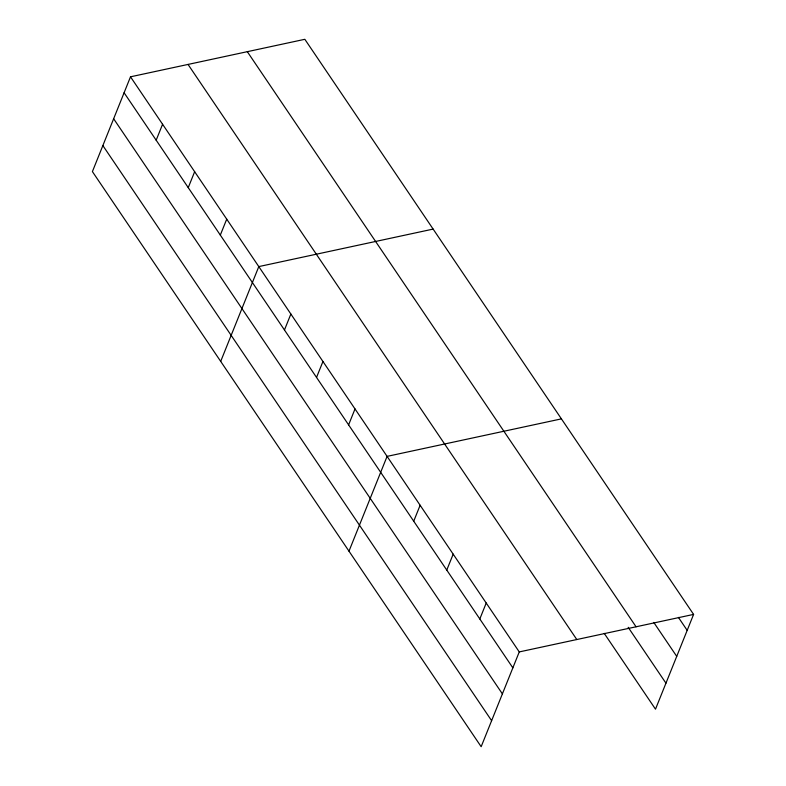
<?xml version="1.0" encoding="UTF-8"?>
<svg xmlns="http://www.w3.org/2000/svg" width="786" height="786" viewBox="0 0 786 786"><rect width="100%" height="100%" fill="white"/><g stroke="black" fill="none" stroke-linecap="round" stroke-linejoin="round"><path stroke-width="1.18" d="M130.505 76.812L92.404 171.594L481.16 746.7L519.261 651.918L130.505 76.812L304.84 39.3L693.596 614.406L655.495 709.188L604.238 633.369M156.168 140.193L162.584 124.257M188.247 187.648L194.653 171.702M220.316 235.093L226.722 219.147M220.699 361.373L258.8 266.592L433.125 229.09M284.463 329.982L290.869 314.036M316.532 377.427L322.948 361.491M348.611 424.872L355.017 408.936M348.984 551.163L387.085 456.381L561.42 418.869M413.721 521.206L420.127 505.26M446.762 570.086L453.178 554.15M479.814 618.975L486.22 603.029M519.261 651.918L693.596 614.406M678.416 617.383L687.18 630.352M653.795 622.453L676.726 656.369M247.315 51.68L636.061 626.786M628.181 627.307L665.948 683.172M188.041 64.432L576.796 639.539M124.1 92.748L512.855 667.854M113.646 118.765L502.392 693.881M102.868 145.577L491.623 720.683"/></g></svg>
